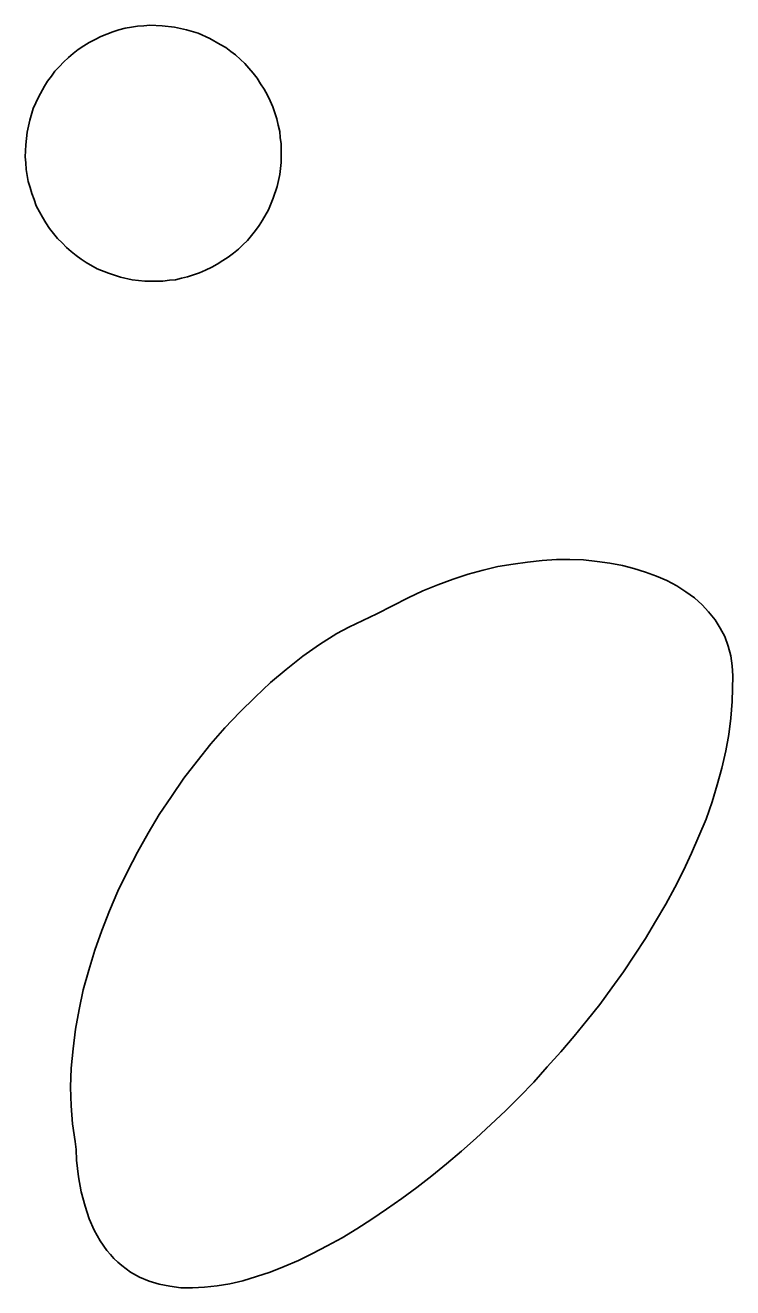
# Model space of a CAD drawing. Header units: centimetres. Extents: x -71 to 43, y 6 to 54.
# Drawn here: x -58.99 to -55.48, y 22.12 to 28.38 of the extents above; entities that cross this region are included whole.
import ezdxf

# ---------------------------------------------------------------- set-up
doc = ezdxf.new("R2010")
doc.units = ezdxf.units.CM
doc.header["$MEASUREMENT"] = 0
doc.layers.add('Camada 1', color=7, linetype='Continuous')

msp = doc.modelspace()

# ---------------------------------------------------------------- linework, layer by layer
at = {"layer": 'Camada 1', "color": 240, "lineweight": 35}
for points, knots in [([(-58.66883, 28.29271), (-58.66883, 28.29271), (-58.63883, 28.30771), (-58.63883, 28.30771), (-58.63883, 28.30771), (-58.63883, 28.30771), (-58.61133, 28.32271), (-58.61133, 28.32271), (-58.61133, 28.32271), (-58.61133, 28.32271), (-58.55133, 28.34521), (-58.55133, 28.34521), (-58.55133, 28.34521), (-58.55133, 28.34521), (-58.52133, 28.35521), (-58.52133, 28.35521), (-58.52133, 28.35521), (-58.52133, 28.35521), (-58.49133, 28.36271), (-58.49133, 28.36271), (-58.49133, 28.36271), (-58.49133, 28.36271), (-58.45883, 28.36772), (-58.45883, 28.36772), (-58.45883, 28.36772), (-58.45883, 28.36772), (-58.42883, 28.37271), (-58.42883, 28.37271), (-58.42883, 28.37271), (-58.42883, 28.37271), (-58.39883, 28.37521), (-58.39883, 28.37521), (-58.39883, 28.37521), (-58.39883, 28.37521), (-58.36883, 28.37772), (-58.36883, 28.37772), (-58.36883, 28.37772), (-58.36883, 28.37772), (-58.30633, 28.37521), (-58.30633, 28.37521), (-58.30633, 28.37521), (-58.30633, 28.37521), (-58.24633, 28.36772), (-58.24633, 28.36772), (-58.24633, 28.36772), (-58.24633, 28.36772), (-58.18633, 28.35521), (-58.18633, 28.35521), (-58.18633, 28.35521), (-58.18633, 28.35521), (-58.12883, 28.33772), (-58.12883, 28.33772), (-58.12883, 28.33772), (-58.12883, 28.33772), (-58.07133, 28.31271), (-58.07133, 28.31271), (-58.07133, 28.31271), (-58.07133, 28.31271), (-58.01883, 28.28271), (-58.01883, 28.28271), (-58.01883, 28.28271), (-58.01883, 28.28271), (-57.99133, 28.26771), (-57.99133, 28.26771), (-57.99133, 28.26771), (-57.99133, 28.26771), (-57.96633, 28.24771), (-57.96633, 28.24771), (-57.96633, 28.24771), (-57.96633, 28.24771), (-57.94383, 28.23022), (-57.94383, 28.23022), (-57.94383, 28.23022), (-57.94383, 28.23022), (-57.91883, 28.20771), (-57.91883, 28.20771), (-57.91883, 28.20771), (-57.91883, 28.20771), (-57.89633, 28.18771), (-57.89633, 28.18771), (-57.89633, 28.18771), (-57.89633, 28.18771), (-57.87633, 28.16521), (-57.87633, 28.16521), (-57.87633, 28.16521), (-57.87633, 28.16521), (-57.85633, 28.14022), (-57.85633, 28.14022), (-57.85633, 28.14022), (-57.85633, 28.14022), (-57.83633, 28.11521), (-57.83633, 28.11521), (-57.83633, 28.11521), (-57.83633, 28.11521), (-57.81883, 28.08771), (-57.81883, 28.08771), (-57.81883, 28.08771), (-57.81883, 28.08771), (-57.80133, 28.06022), (-57.80133, 28.06022), (-57.80133, 28.06022), (-57.80133, 28.06022), (-57.78383, 28.03022), (-57.78383, 28.03022), (-57.78383, 28.03022), (-57.78383, 28.03022), (-57.77133, 28.00272), (-57.77133, 28.00272), (-57.77133, 28.00272), (-57.77133, 28.00272), (-57.75883, 27.97272), (-57.75883, 27.97272), (-57.75883, 27.97272), (-57.75883, 27.97272), (-57.74883, 27.94272), (-57.74883, 27.94272), (-57.74883, 27.94272), (-57.74883, 27.94272), (-57.73883, 27.91272), (-57.73883, 27.91272), (-57.73883, 27.91272), (-57.73883, 27.91272), (-57.73133, 27.88272), (-57.73133, 27.88272), (-57.73133, 27.88272), (-57.73133, 27.88272), (-57.72383, 27.85021), (-57.72383, 27.85021), (-57.72383, 27.85021), (-57.72383, 27.85021), (-57.72133, 27.82021), (-57.72133, 27.82021), (-57.72133, 27.82021), (-57.72133, 27.82021), (-57.71633, 27.79021), (-57.71633, 27.79021), (-57.71633, 27.79021), (-57.71633, 27.79021), (-57.71633, 27.76021), (-57.71633, 27.76021), (-57.71633, 27.76021), (-57.71633, 27.76021), (-57.71633, 27.69771), (-57.71633, 27.69771), (-57.71633, 27.69771), (-57.71633, 27.69771), (-57.72383, 27.63771), (-57.72383, 27.63771), (-57.72383, 27.63771), (-57.72383, 27.63771), (-57.73633, 27.57772), (-57.73633, 27.57772), (-57.73633, 27.57772), (-57.73633, 27.57772), (-57.75633, 27.52021), (-57.75633, 27.52021), (-57.75633, 27.52021), (-57.75633, 27.52021), (-57.77883, 27.46271), (-57.77883, 27.46271), (-57.77883, 27.46271), (-57.77883, 27.46271), (-57.80883, 27.41021), (-57.80883, 27.41021), (-57.80883, 27.41021), (-57.80883, 27.41021), (-57.82633, 27.38522), (-57.82633, 27.38522), (-57.82633, 27.38522), (-57.82633, 27.38522), (-57.84383, 27.36021), (-57.84383, 27.36021), (-57.84383, 27.36021), (-57.84383, 27.36021), (-57.86383, 27.33521), (-57.86383, 27.33521), (-57.86383, 27.33521), (-57.86383, 27.33521), (-57.88383, 27.31022), (-57.88383, 27.31022), (-57.88383, 27.31022), (-57.88383, 27.31022), (-57.90633, 27.28772), (-57.90633, 27.28772), (-57.90633, 27.28772), (-57.90633, 27.28772), (-57.92883, 27.26772), (-57.92883, 27.26772), (-57.92883, 27.26772), (-57.92883, 27.26772), (-57.95383, 27.24772), (-57.95383, 27.24772), (-57.95383, 27.24772), (-57.95383, 27.24772), (-57.97883, 27.22772), (-57.97883, 27.22772), (-57.97883, 27.22772), (-57.97883, 27.22772), (-58.00633, 27.21022), (-58.00633, 27.21022), (-58.00633, 27.21022), (-58.00633, 27.21022), (-58.03383, 27.19271), (-58.03383, 27.19271), (-58.03383, 27.19271), (-58.03383, 27.19271), (-58.06133, 27.17772), (-58.06133, 27.17772), (-58.06133, 27.17772), (-58.06133, 27.17772), (-58.09133, 27.16271), (-58.09133, 27.16271), (-58.09133, 27.16271), (-58.09133, 27.16271), (-58.12133, 27.15022), (-58.12133, 27.15022), (-58.12133, 27.15022), (-58.12133, 27.15022), (-58.15133, 27.14022), (-58.15133, 27.14022), (-58.15133, 27.14022), (-58.15133, 27.14022), (-58.18133, 27.13022), (-58.18133, 27.13022), (-58.18133, 27.13022), (-58.18133, 27.13022), (-58.21133, 27.12271), (-58.21133, 27.12271), (-58.21133, 27.12271), (-58.21133, 27.12271), (-58.24133, 27.11521), (-58.24133, 27.11521), (-58.24133, 27.11521), (-58.24133, 27.11521), (-58.27133, 27.11271), (-58.27133, 27.11271), (-58.27133, 27.11271), (-58.27133, 27.11271), (-58.30383, 27.10772), (-58.30383, 27.10772), (-58.30383, 27.10772), (-58.30383, 27.10772), (-58.33383, 27.10772), (-58.33383, 27.10772), (-58.33383, 27.10772), (-58.33383, 27.10772), (-58.39383, 27.10772), (-58.39383, 27.10772), (-58.39383, 27.10772), (-58.39383, 27.10772), (-58.45633, 27.11521), (-58.45633, 27.11521), (-58.45633, 27.11521), (-58.45633, 27.11521), (-58.51383, 27.12772), (-58.51383, 27.12772), (-58.51383, 27.12772), (-58.51383, 27.12772), (-58.57383, 27.14772), (-58.57383, 27.14772), (-58.57383, 27.14772), (-58.57383, 27.14772), (-58.62883, 27.17022), (-58.62883, 27.17022), (-58.62883, 27.17022), (-58.62883, 27.17022), (-58.68383, 27.20022), (-58.68383, 27.20022), (-58.68383, 27.20022), (-58.68383, 27.20022), (-58.70883, 27.21772), (-58.70883, 27.21772), (-58.70883, 27.21772), (-58.70883, 27.21772), (-58.73383, 27.23521), (-58.73383, 27.23521), (-58.73383, 27.23521), (-58.73383, 27.23521), (-58.75883, 27.25521), (-58.75883, 27.25521), (-58.75883, 27.25521), (-58.75883, 27.25521), (-58.78133, 27.27521), (-58.78133, 27.27521), (-58.78133, 27.27521), (-58.78133, 27.27521), (-58.80383, 27.29772), (-58.80383, 27.29772), (-58.80383, 27.29772), (-58.80383, 27.29772), (-58.82633, 27.32021), (-58.82633, 27.32021), (-58.82633, 27.32021), (-58.82633, 27.32021), (-58.84633, 27.34521), (-58.84633, 27.34521), (-58.84633, 27.34521), (-58.84633, 27.34521), (-58.86633, 27.37021), (-58.86633, 27.37021), (-58.86633, 27.37021), (-58.86633, 27.37021), (-58.88383, 27.39772), (-58.88383, 27.39772), (-58.88383, 27.39772), (-58.88383, 27.39772), (-58.90133, 27.42522), (-58.90133, 27.42522), (-58.90133, 27.42522), (-58.90133, 27.42522), (-58.91633, 27.45271), (-58.91633, 27.45271), (-58.91633, 27.45271), (-58.91633, 27.45271), (-58.93133, 27.48271), (-58.93133, 27.48271), (-58.93133, 27.48271), (-58.93133, 27.48271), (-58.94133, 27.51271), (-58.94133, 27.51271), (-58.94133, 27.51271), (-58.94133, 27.51271), (-58.95383, 27.54271), (-58.95383, 27.54271), (-58.95383, 27.54271), (-58.95383, 27.54271), (-58.96133, 27.57271), (-58.96133, 27.57271), (-58.96133, 27.57271), (-58.96133, 27.57271), (-58.97133, 27.60271), (-58.97133, 27.60271), (-58.97133, 27.60271), (-58.97133, 27.60271), (-58.97633, 27.63271), (-58.97633, 27.63271), (-58.97633, 27.63271), (-58.97633, 27.63271), (-58.98133, 27.66271), (-58.98133, 27.66271), (-58.98133, 27.66271), (-58.98133, 27.66271), (-58.98383, 27.69522), (-58.98383, 27.69522), (-58.98383, 27.69522), (-58.98383, 27.69522), (-58.98633, 27.72522), (-58.98633, 27.72522), (-58.98633, 27.72522), (-58.98633, 27.72522), (-58.98383, 27.78522), (-58.98383, 27.78522), (-58.98383, 27.78522), (-58.98383, 27.78522), (-58.97633, 27.84771), (-58.97633, 27.84771), (-58.97633, 27.84771), (-58.97633, 27.84771), (-58.96383, 27.90771), (-58.96383, 27.90771), (-58.96383, 27.90771), (-58.96383, 27.90771), (-58.94633, 27.96521), (-58.94633, 27.96521), (-58.94633, 27.96521), (-58.94633, 27.96521), (-58.92133, 28.02022), (-58.92133, 28.02022), (-58.92133, 28.02022), (-58.92133, 28.02022), (-58.89133, 28.07521), (-58.89133, 28.07521), (-58.89133, 28.07521), (-58.89133, 28.07521), (-58.87633, 28.10022), (-58.87633, 28.10022), (-58.87633, 28.10022), (-58.87633, 28.10022), (-58.85633, 28.12521), (-58.85633, 28.12521), (-58.85633, 28.12521), (-58.85633, 28.12521), (-58.83883, 28.15022), (-58.83883, 28.15022), (-58.83883, 28.15022), (-58.83883, 28.15022), (-58.81633, 28.17272), (-58.81633, 28.17272), (-58.81633, 28.17272), (-58.81633, 28.17272), (-58.79633, 28.19521), (-58.79633, 28.19521), (-58.79633, 28.19521), (-58.79633, 28.19521), (-58.77133, 28.21771), (-58.77133, 28.21771), (-58.77133, 28.21771), (-58.77133, 28.21771), (-58.74883, 28.23771), (-58.74883, 28.23771), (-58.74883, 28.23771), (-58.74883, 28.23771), (-58.72383, 28.25771), (-58.72383, 28.25771), (-58.72383, 28.25771), (-58.72383, 28.25771), (-58.69633, 28.27521), (-58.69633, 28.27521), (-58.69633, 28.27521), (-58.69633, 28.27521), (-58.66883, 28.29271), (-58.66883, 28.29271)], [0, 0, 0, 0, 0.0096154, 0.0096154, 0.0096154, 0.0096154, 0.0192308, 0.0192308, 0.0192308, 0.0192308, 0.0288462, 0.0288462, 0.0288462, 0.0288462, 0.0384615, 0.0384615, 0.0384615, 0.0384615, 0.0480769, 0.0480769, 0.0480769, 0.0480769, 0.0576923, 0.0576923, 0.0576923, 0.0576923, 0.0673077, 0.0673077, 0.0673077, 0.0673077, 0.0769231, 0.0769231, 0.0769231, 0.0769231, 0.0865385, 0.0865385, 0.0865385, 0.0865385, 0.0961538, 0.0961538, 0.0961538, 0.0961538, 0.1057692, 0.1057692, 0.1057692, 0.1057692, 0.1153846, 0.1153846, 0.1153846, 0.1153846, 0.125, 0.125, 0.125, 0.125, 0.1346154, 0.1346154, 0.1346154, 0.1346154, 0.1442308, 0.1442308, 0.1442308, 0.1442308, 0.1538462, 0.1538462, 0.1538462, 0.1538462, 0.1634615, 0.1634615, 0.1634615, 0.1634615, 0.1730769, 0.1730769, 0.1730769, 0.1730769, 0.1826923, 0.1826923, 0.1826923, 0.1826923, 0.1923077, 0.1923077, 0.1923077, 0.1923077, 0.2019231, 0.2019231, 0.2019231, 0.2019231, 0.2115385, 0.2115385, 0.2115385, 0.2115385, 0.2211538, 0.2211538, 0.2211538, 0.2211538, 0.2307692, 0.2307692, 0.2307692, 0.2307692, 0.2403846, 0.2403846, 0.2403846, 0.2403846, 0.25, 0.25, 0.25, 0.25, 0.2596154, 0.2596154, 0.2596154, 0.2596154, 0.2692308, 0.2692308, 0.2692308, 0.2692308, 0.2788462, 0.2788462, 0.2788462, 0.2788462, 0.2884615, 0.2884615, 0.2884615, 0.2884615, 0.2980769, 0.2980769, 0.2980769, 0.2980769, 0.3076923, 0.3076923, 0.3076923, 0.3076923, 0.3173077, 0.3173077, 0.3173077, 0.3173077, 0.3269231, 0.3269231, 0.3269231, 0.3269231, 0.3365385, 0.3365385, 0.3365385, 0.3365385, 0.3461538, 0.3461538, 0.3461538, 0.3461538, 0.3557692, 0.3557692, 0.3557692, 0.3557692, 0.3653846, 0.3653846, 0.3653846, 0.3653846, 0.375, 0.375, 0.375, 0.375, 0.3846154, 0.3846154, 0.3846154, 0.3846154, 0.3942308, 0.3942308, 0.3942308, 0.3942308, 0.4038462, 0.4038462, 0.4038462, 0.4038462, 0.4134615, 0.4134615, 0.4134615, 0.4134615, 0.4230769, 0.4230769, 0.4230769, 0.4230769, 0.4326923, 0.4326923, 0.4326923, 0.4326923, 0.4423077, 0.4423077, 0.4423077, 0.4423077, 0.4519231, 0.4519231, 0.4519231, 0.4519231, 0.4615385, 0.4615385, 0.4615385, 0.4615385, 0.4711538, 0.4711538, 0.4711538, 0.4711538, 0.4807692, 0.4807692, 0.4807692, 0.4807692, 0.4903846, 0.4903846, 0.4903846, 0.4903846, 0.5, 0.5, 0.5, 0.5, 0.5096154, 0.5096154, 0.5096154, 0.5096154, 0.5192308, 0.5192308, 0.5192308, 0.5192308, 0.5288462, 0.5288462, 0.5288462, 0.5288462, 0.5384615, 0.5384615, 0.5384615, 0.5384615, 0.5480769, 0.5480769, 0.5480769, 0.5480769, 0.5576923, 0.5576923, 0.5576923, 0.5576923, 0.5673077, 0.5673077, 0.5673077, 0.5673077, 0.5769231, 0.5769231, 0.5769231, 0.5769231, 0.5865385, 0.5865385, 0.5865385, 0.5865385, 0.5961538, 0.5961538, 0.5961538, 0.5961538, 0.6057692, 0.6057692, 0.6057692, 0.6057692, 0.6153846, 0.6153846, 0.6153846, 0.6153846, 0.625, 0.625, 0.625, 0.625, 0.6346154, 0.6346154, 0.6346154, 0.6346154, 0.6442308, 0.6442308, 0.6442308, 0.6442308, 0.6538462, 0.6538462, 0.6538462, 0.6538462, 0.6634615, 0.6634615, 0.6634615, 0.6634615, 0.6730769, 0.6730769, 0.6730769, 0.6730769, 0.6826923, 0.6826923, 0.6826923, 0.6826923, 0.6923077, 0.6923077, 0.6923077, 0.6923077, 0.7019231, 0.7019231, 0.7019231, 0.7019231, 0.7115385, 0.7115385, 0.7115385, 0.7115385, 0.7211538, 0.7211538, 0.7211538, 0.7211538, 0.7307692, 0.7307692, 0.7307692, 0.7307692, 0.7403846, 0.7403846, 0.7403846, 0.7403846, 0.75, 0.75, 0.75, 0.75, 0.7596154, 0.7596154, 0.7596154, 0.7596154, 0.7692308, 0.7692308, 0.7692308, 0.7692308, 0.7788462, 0.7788462, 0.7788462, 0.7788462, 0.7884615, 0.7884615, 0.7884615, 0.7884615, 0.7980769, 0.7980769, 0.7980769, 0.7980769, 0.8076923, 0.8076923, 0.8076923, 0.8076923, 0.8173077, 0.8173077, 0.8173077, 0.8173077, 0.8269231, 0.8269231, 0.8269231, 0.8269231, 0.8365385, 0.8365385, 0.8365385, 0.8365385, 0.8461538, 0.8461538, 0.8461538, 0.8461538, 0.8557692, 0.8557692, 0.8557692, 0.8557692, 0.8653846, 0.8653846, 0.8653846, 0.8653846, 0.875, 0.875, 0.875, 0.875, 0.8846154, 0.8846154, 0.8846154, 0.8846154, 0.8942308, 0.8942308, 0.8942308, 0.8942308, 0.9038462, 0.9038462, 0.9038462, 0.9038462, 0.9134615, 0.9134615, 0.9134615, 0.9134615, 0.9230769, 0.9230769, 0.9230769, 0.9230769, 0.9326923, 0.9326923, 0.9326923, 0.9326923, 0.9423077, 0.9423077, 0.9423077, 0.9423077, 0.9519231, 0.9519231, 0.9519231, 0.9519231, 0.9615385, 0.9615385, 0.9615385, 0.9615385, 0.9711538, 0.9711538, 0.9711538, 0.9711538, 0.9807692, 0.9807692, 0.9807692, 0.9807692, 1, 1, 1, 1]), ([(-55.47633, 25.15021), (-55.47633, 25.15021), (-55.47883, 25.02271), (-55.47883, 25.02271), (-55.47883, 25.02271), (-55.47883, 25.02271), (-55.48633, 24.94021), (-55.48633, 24.94021), (-55.48633, 24.94021), (-55.48633, 24.94021), (-55.49633, 24.86021), (-55.49633, 24.86021), (-55.49633, 24.86021), (-55.49633, 24.86021), (-55.51133, 24.77772), (-55.51133, 24.77772), (-55.51133, 24.77772), (-55.51133, 24.77772), (-55.53133, 24.69271), (-55.53133, 24.69271), (-55.53133, 24.69271), (-55.53133, 24.69271), (-55.55383, 24.61022), (-55.55383, 24.61022), (-55.55383, 24.61022), (-55.55383, 24.61022), (-55.57883, 24.52521), (-55.57883, 24.52521), (-55.57883, 24.52521), (-55.57883, 24.52521), (-55.60883, 24.44022), (-55.60883, 24.44022), (-55.60883, 24.44022), (-55.60883, 24.44022), (-55.64383, 24.35521), (-55.64383, 24.35521), (-55.64383, 24.35521), (-55.64383, 24.35521), (-55.68133, 24.27022), (-55.68133, 24.27022), (-55.68133, 24.27022), (-55.68133, 24.27022), (-55.72133, 24.18521), (-55.72133, 24.18521), (-55.72133, 24.18521), (-55.72133, 24.18521), (-55.76383, 24.10021), (-55.76383, 24.10021), (-55.76383, 24.10021), (-55.76383, 24.10021), (-55.80883, 24.01771), (-55.80883, 24.01771), (-55.80883, 24.01771), (-55.80883, 24.01771), (-55.85883, 23.93272), (-55.85883, 23.93272), (-55.85883, 23.93272), (-55.85883, 23.93272), (-55.90883, 23.84771), (-55.90883, 23.84771), (-55.90883, 23.84771), (-55.90883, 23.84771), (-55.96383, 23.76522), (-55.96383, 23.76522), (-55.96383, 23.76522), (-55.96383, 23.76522), (-56.01883, 23.68271), (-56.01883, 23.68271), (-56.01883, 23.68271), (-56.01883, 23.68271), (-56.07633, 23.60271), (-56.07633, 23.60271), (-56.07633, 23.60271), (-56.07633, 23.60271), (-56.13633, 23.52021), (-56.13633, 23.52021), (-56.13633, 23.52021), (-56.13633, 23.52021), (-56.19883, 23.44271), (-56.19883, 23.44271), (-56.19883, 23.44271), (-56.19883, 23.44271), (-56.26383, 23.36271), (-56.26383, 23.36271), (-56.26383, 23.36271), (-56.26383, 23.36271), (-56.32883, 23.28521), (-56.32883, 23.28521), (-56.32883, 23.28521), (-56.32883, 23.28521), (-56.39633, 23.21022), (-56.39633, 23.21022), (-56.39633, 23.21022), (-56.39633, 23.21022), (-56.46383, 23.13521), (-56.46383, 23.13521), (-56.46383, 23.13521), (-56.46383, 23.13521), (-56.53383, 23.06272), (-56.53383, 23.06272), (-56.53383, 23.06272), (-56.53383, 23.06272), (-56.60383, 22.99272), (-56.60383, 22.99272), (-56.60383, 22.99272), (-56.60383, 22.99272), (-56.67633, 22.92521), (-56.67633, 22.92521), (-56.67633, 22.92521), (-56.67633, 22.92521), (-56.74883, 22.85771), (-56.74883, 22.85771), (-56.74883, 22.85771), (-56.74883, 22.85771), (-56.82133, 22.79272), (-56.82133, 22.79272), (-56.82133, 22.79272), (-56.82133, 22.79272), (-56.89633, 22.73021), (-56.89633, 22.73021), (-56.89633, 22.73021), (-56.89633, 22.73021), (-56.96883, 22.67021), (-56.96883, 22.67021), (-56.96883, 22.67021), (-56.96883, 22.67021), (-57.04383, 22.61271), (-57.04383, 22.61271), (-57.04383, 22.61271), (-57.04383, 22.61271), (-57.11883, 22.55771), (-57.11883, 22.55771), (-57.11883, 22.55771), (-57.11883, 22.55771), (-57.19383, 22.50522), (-57.19383, 22.50522), (-57.19383, 22.50522), (-57.19383, 22.50522), (-57.26633, 22.45522), (-57.26633, 22.45522), (-57.26633, 22.45522), (-57.26633, 22.45522), (-57.34133, 22.40772), (-57.34133, 22.40772), (-57.34133, 22.40772), (-57.34133, 22.40772), (-57.41383, 22.36271), (-57.41383, 22.36271), (-57.41383, 22.36271), (-57.41383, 22.36271), (-57.48883, 22.32271), (-57.48883, 22.32271), (-57.48883, 22.32271), (-57.48883, 22.32271), (-57.56133, 22.28521), (-57.56133, 22.28521), (-57.56133, 22.28521), (-57.56133, 22.28521), (-57.63133, 22.25021), (-57.63133, 22.25021), (-57.63133, 22.25021), (-57.63133, 22.25021), (-57.70133, 22.22021), (-57.70133, 22.22021), (-57.70133, 22.22021), (-57.70133, 22.22021), (-57.77133, 22.19271), (-57.77133, 22.19271), (-57.77133, 22.19271), (-57.77133, 22.19271), (-57.83883, 22.17022), (-57.83883, 22.17022), (-57.83883, 22.17022), (-57.83883, 22.17022), (-57.90633, 22.15022), (-57.90633, 22.15022), (-57.90633, 22.15022), (-57.90633, 22.15022), (-57.97133, 22.13521), (-57.97133, 22.13521), (-57.97133, 22.13521), (-57.97133, 22.13521), (-58.03383, 22.12521), (-58.03383, 22.12521), (-58.03383, 22.12521), (-58.03383, 22.12521), (-58.09633, 22.11772), (-58.09633, 22.11772), (-58.09633, 22.11772), (-58.09633, 22.11772), (-58.15633, 22.11521), (-58.15633, 22.11521), (-58.15633, 22.11521), (-58.15633, 22.11521), (-58.21383, 22.11521), (-58.21383, 22.11521), (-58.21383, 22.11521), (-58.21383, 22.11521), (-58.26883, 22.12271), (-58.26883, 22.12271), (-58.26883, 22.12271), (-58.26883, 22.12271), (-58.32133, 22.13271), (-58.32133, 22.13271), (-58.32133, 22.13271), (-58.32133, 22.13271), (-58.37133, 22.14772), (-58.37133, 22.14772), (-58.37133, 22.14772), (-58.37133, 22.14772), (-58.41883, 22.16772), (-58.41883, 22.16772), (-58.41883, 22.16772), (-58.41883, 22.16772), (-58.46383, 22.19271), (-58.46383, 22.19271), (-58.46383, 22.19271), (-58.46383, 22.19271), (-58.50633, 22.22521), (-58.50633, 22.22521), (-58.50633, 22.22521), (-58.50633, 22.22521), (-58.52633, 22.24271), (-58.52633, 22.24271), (-58.52633, 22.24271), (-58.52633, 22.24271), (-58.54633, 22.26021), (-58.54633, 22.26021), (-58.54633, 22.26021), (-58.54633, 22.26021), (-58.56383, 22.28021), (-58.56383, 22.28021), (-58.56383, 22.28021), (-58.56383, 22.28021), (-58.58133, 22.30021), (-58.58133, 22.30021), (-58.58133, 22.30021), (-58.58133, 22.30021), (-58.61383, 22.34772), (-58.61383, 22.34772), (-58.61383, 22.34772), (-58.61383, 22.34772), (-58.64383, 22.40021), (-58.64383, 22.40021), (-58.64383, 22.40021), (-58.64383, 22.40021), (-58.66883, 22.45772), (-58.66883, 22.45772), (-58.66883, 22.45772), (-58.66883, 22.45772), (-58.68883, 22.52021), (-58.68883, 22.52021), (-58.68883, 22.52021), (-58.68883, 22.52021), (-58.70883, 22.59021), (-58.70883, 22.59021), (-58.70883, 22.59021), (-58.70883, 22.59021), (-58.72133, 22.66522), (-58.72133, 22.66522), (-58.72133, 22.66522), (-58.72133, 22.66522), (-58.73133, 22.74771), (-58.73133, 22.74771), (-58.73133, 22.74771), (-58.73133, 22.74771), (-58.73383, 22.80021), (-58.73383, 22.80021), (-58.73383, 22.80021), (-58.73383, 22.80021), (-58.73883, 22.84021), (-58.73883, 22.84021), (-58.73883, 22.84021), (-58.73883, 22.84021), (-58.75133, 22.92771), (-58.75133, 22.92771), (-58.75133, 22.92771), (-58.75133, 22.92771), (-58.75883, 23.01771), (-58.75883, 23.01771), (-58.75883, 23.01771), (-58.75883, 23.01771), (-58.76133, 23.11022), (-58.76133, 23.11022), (-58.76133, 23.11022), (-58.76133, 23.11022), (-58.75883, 23.20521), (-58.75883, 23.20521), (-58.75883, 23.20521), (-58.75883, 23.20521), (-58.74883, 23.30022), (-58.74883, 23.30022), (-58.74883, 23.30022), (-58.74883, 23.30022), (-58.73633, 23.39772), (-58.73633, 23.39772), (-58.73633, 23.39772), (-58.73633, 23.39772), (-58.71883, 23.49521), (-58.71883, 23.49521), (-58.71883, 23.49521), (-58.71883, 23.49521), (-58.69883, 23.59271), (-58.69883, 23.59271), (-58.69883, 23.59271), (-58.69883, 23.59271), (-58.67133, 23.69021), (-58.67133, 23.69021), (-58.67133, 23.69021), (-58.67133, 23.69021), (-58.64133, 23.79021), (-58.64133, 23.79021), (-58.64133, 23.79021), (-58.64133, 23.79021), (-58.60633, 23.88771), (-58.60633, 23.88771), (-58.60633, 23.88771), (-58.60633, 23.88771), (-58.56883, 23.98522), (-58.56883, 23.98522), (-58.56883, 23.98522), (-58.56883, 23.98522), (-58.52633, 24.08272), (-58.52633, 24.08272), (-58.52633, 24.08272), (-58.52633, 24.08272), (-58.47883, 24.18021), (-58.47883, 24.18021), (-58.47883, 24.18021), (-58.47883, 24.18021), (-58.42883, 24.27521), (-58.42883, 24.27521), (-58.42883, 24.27521), (-58.42883, 24.27521), (-58.37633, 24.37022), (-58.37633, 24.37022), (-58.37633, 24.37022), (-58.37633, 24.37022), (-58.32133, 24.46271), (-58.32133, 24.46271), (-58.32133, 24.46271), (-58.32133, 24.46271), (-58.26133, 24.55271), (-58.26133, 24.55271), (-58.26133, 24.55271), (-58.26133, 24.55271), (-58.19883, 24.64271), (-58.19883, 24.64271), (-58.19883, 24.64271), (-58.19883, 24.64271), (-58.13383, 24.72772), (-58.13383, 24.72772), (-58.13383, 24.72772), (-58.13383, 24.72772), (-58.06633, 24.81271), (-58.06633, 24.81271), (-58.06633, 24.81271), (-58.06633, 24.81271), (-57.99633, 24.89271), (-57.99633, 24.89271), (-57.99633, 24.89271), (-57.99633, 24.89271), (-57.92133, 24.97021), (-57.92133, 24.97021), (-57.92133, 24.97021), (-57.92133, 24.97021), (-57.84633, 25.04522), (-57.84633, 25.04522), (-57.84633, 25.04522), (-57.84633, 25.04522), (-57.76883, 25.11771), (-57.76883, 25.11771), (-57.76883, 25.11771), (-57.76883, 25.11771), (-57.69133, 25.18272), (-57.69133, 25.18272), (-57.69133, 25.18272), (-57.69133, 25.18272), (-57.60883, 25.24771), (-57.60883, 25.24771), (-57.60883, 25.24771), (-57.60883, 25.24771), (-57.52633, 25.30522), (-57.52633, 25.30522), (-57.52633, 25.30522), (-57.52633, 25.30522), (-57.44133, 25.36021), (-57.44133, 25.36021), (-57.44133, 25.36021), (-57.44133, 25.36021), (-57.38133, 25.39272), (-57.38133, 25.39272), (-57.38133, 25.39272), (-57.38133, 25.39272), (-57.31133, 25.42521), (-57.31133, 25.42521), (-57.31133, 25.42521), (-57.31133, 25.42521), (-57.24133, 25.45771), (-57.24133, 25.45771), (-57.24133, 25.45771), (-57.24133, 25.45771), (-57.08633, 25.53771), (-57.08633, 25.53771), (-57.08633, 25.53771), (-57.08633, 25.53771), (-57.01383, 25.57272), (-57.01383, 25.57272), (-57.01383, 25.57272), (-57.01383, 25.57272), (-56.93883, 25.60272), (-56.93883, 25.60272), (-56.93883, 25.60272), (-56.93883, 25.60272), (-56.86383, 25.63022), (-56.86383, 25.63022), (-56.86383, 25.63022), (-56.86383, 25.63022), (-56.78883, 25.65521), (-56.78883, 25.65521), (-56.78883, 25.65521), (-56.78883, 25.65521), (-56.71383, 25.67521), (-56.71383, 25.67521), (-56.71383, 25.67521), (-56.71383, 25.67521), (-56.64133, 25.69272), (-56.64133, 25.69272), (-56.64133, 25.69272), (-56.64133, 25.69272), (-56.56633, 25.70521), (-56.56633, 25.70521), (-56.56633, 25.70521), (-56.56633, 25.70521), (-56.49383, 25.71521), (-56.49383, 25.71521), (-56.49383, 25.71521), (-56.49383, 25.71521), (-56.42133, 25.72271), (-56.42133, 25.72271), (-56.42133, 25.72271), (-56.42133, 25.72271), (-56.35133, 25.72771), (-56.35133, 25.72771), (-56.35133, 25.72771), (-56.35133, 25.72771), (-56.28383, 25.72771), (-56.28383, 25.72771), (-56.28383, 25.72771), (-56.28383, 25.72771), (-56.21633, 25.72521), (-56.21633, 25.72521), (-56.21633, 25.72521), (-56.21633, 25.72521), (-56.14883, 25.71771), (-56.14883, 25.71771), (-56.14883, 25.71771), (-56.14883, 25.71771), (-56.08633, 25.71022), (-56.08633, 25.71022), (-56.08633, 25.71022), (-56.08633, 25.71022), (-56.02383, 25.69771), (-56.02383, 25.69771), (-56.02383, 25.69771), (-56.02383, 25.69771), (-55.96633, 25.68272), (-55.96633, 25.68272), (-55.96633, 25.68272), (-55.96633, 25.68272), (-55.90883, 25.66521), (-55.90883, 25.66521), (-55.90883, 25.66521), (-55.90883, 25.66521), (-55.85383, 25.64521), (-55.85383, 25.64521), (-55.85383, 25.64521), (-55.85383, 25.64521), (-55.80383, 25.62272), (-55.80383, 25.62272), (-55.80383, 25.62272), (-55.80383, 25.62272), (-55.75383, 25.59771), (-55.75383, 25.59771), (-55.75383, 25.59771), (-55.75383, 25.59771), (-55.70883, 25.56771), (-55.70883, 25.56771), (-55.70883, 25.56771), (-55.70883, 25.56771), (-55.66633, 25.53771), (-55.66633, 25.53771), (-55.66633, 25.53771), (-55.66633, 25.53771), (-55.62883, 25.50272), (-55.62883, 25.50272), (-55.62883, 25.50272), (-55.62883, 25.50272), (-55.59633, 25.46771), (-55.59633, 25.46771), (-55.59633, 25.46771), (-55.59633, 25.46771), (-55.56383, 25.42771), (-55.56383, 25.42771), (-55.56383, 25.42771), (-55.56383, 25.42771), (-55.53883, 25.38771), (-55.53883, 25.38771), (-55.53883, 25.38771), (-55.53883, 25.38771), (-55.51633, 25.34522), (-55.51633, 25.34522), (-55.51633, 25.34522), (-55.51633, 25.34522), (-55.49883, 25.29771), (-55.49883, 25.29771), (-55.49883, 25.29771), (-55.49883, 25.29771), (-55.48633, 25.25021), (-55.48633, 25.25021), (-55.48633, 25.25021), (-55.48633, 25.25021), (-55.47883, 25.20021), (-55.47883, 25.20021), (-55.47883, 25.20021), (-55.47883, 25.20021), (-55.47633, 25.15021), (-55.47633, 25.15021)], [0, 0, 0, 0, 0.0075188, 0.0075188, 0.0075188, 0.0075188, 0.0150376, 0.0150376, 0.0150376, 0.0150376, 0.0225564, 0.0225564, 0.0225564, 0.0225564, 0.0300752, 0.0300752, 0.0300752, 0.0300752, 0.037594, 0.037594, 0.037594, 0.037594, 0.0451128, 0.0451128, 0.0451128, 0.0451128, 0.0526316, 0.0526316, 0.0526316, 0.0526316, 0.0601504, 0.0601504, 0.0601504, 0.0601504, 0.0676692, 0.0676692, 0.0676692, 0.0676692, 0.075188, 0.075188, 0.075188, 0.075188, 0.0827068, 0.0827068, 0.0827068, 0.0827068, 0.0902256, 0.0902256, 0.0902256, 0.0902256, 0.0977444, 0.0977444, 0.0977444, 0.0977444, 0.1052632, 0.1052632, 0.1052632, 0.1052632, 0.112782, 0.112782, 0.112782, 0.112782, 0.1203008, 0.1203008, 0.1203008, 0.1203008, 0.1278195, 0.1278195, 0.1278195, 0.1278195, 0.1353383, 0.1353383, 0.1353383, 0.1353383, 0.1428571, 0.1428571, 0.1428571, 0.1428571, 0.1503759, 0.1503759, 0.1503759, 0.1503759, 0.1578947, 0.1578947, 0.1578947, 0.1578947, 0.1654135, 0.1654135, 0.1654135, 0.1654135, 0.1729323, 0.1729323, 0.1729323, 0.1729323, 0.1804511, 0.1804511, 0.1804511, 0.1804511, 0.1879699, 0.1879699, 0.1879699, 0.1879699, 0.1954887, 0.1954887, 0.1954887, 0.1954887, 0.2030075, 0.2030075, 0.2030075, 0.2030075, 0.2105263, 0.2105263, 0.2105263, 0.2105263, 0.2180451, 0.2180451, 0.2180451, 0.2180451, 0.2255639, 0.2255639, 0.2255639, 0.2255639, 0.2330827, 0.2330827, 0.2330827, 0.2330827, 0.2406015, 0.2406015, 0.2406015, 0.2406015, 0.2481203, 0.2481203, 0.2481203, 0.2481203, 0.2556391, 0.2556391, 0.2556391, 0.2556391, 0.2631579, 0.2631579, 0.2631579, 0.2631579, 0.2706767, 0.2706767, 0.2706767, 0.2706767, 0.2781955, 0.2781955, 0.2781955, 0.2781955, 0.2857143, 0.2857143, 0.2857143, 0.2857143, 0.2932331, 0.2932331, 0.2932331, 0.2932331, 0.3007519, 0.3007519, 0.3007519, 0.3007519, 0.3082707, 0.3082707, 0.3082707, 0.3082707, 0.3157895, 0.3157895, 0.3157895, 0.3157895, 0.3233083, 0.3233083, 0.3233083, 0.3233083, 0.3308271, 0.3308271, 0.3308271, 0.3308271, 0.3383459, 0.3383459, 0.3383459, 0.3383459, 0.3458647, 0.3458647, 0.3458647, 0.3458647, 0.3533835, 0.3533835, 0.3533835, 0.3533835, 0.3609023, 0.3609023, 0.3609023, 0.3609023, 0.3684211, 0.3684211, 0.3684211, 0.3684211, 0.3759398, 0.3759398, 0.3759398, 0.3759398, 0.3834586, 0.3834586, 0.3834586, 0.3834586, 0.3909774, 0.3909774, 0.3909774, 0.3909774, 0.3984962, 0.3984962, 0.3984962, 0.3984962, 0.406015, 0.406015, 0.406015, 0.406015, 0.4135338, 0.4135338, 0.4135338, 0.4135338, 0.4210526, 0.4210526, 0.4210526, 0.4210526, 0.4285714, 0.4285714, 0.4285714, 0.4285714, 0.4360902, 0.4360902, 0.4360902, 0.4360902, 0.443609, 0.443609, 0.443609, 0.443609, 0.4511278, 0.4511278, 0.4511278, 0.4511278, 0.4586466, 0.4586466, 0.4586466, 0.4586466, 0.4661654, 0.4661654, 0.4661654, 0.4661654, 0.4736842, 0.4736842, 0.4736842, 0.4736842, 0.481203, 0.481203, 0.481203, 0.481203, 0.4887218, 0.4887218, 0.4887218, 0.4887218, 0.4962406, 0.4962406, 0.4962406, 0.4962406, 0.5037594, 0.5037594, 0.5037594, 0.5037594, 0.5112782, 0.5112782, 0.5112782, 0.5112782, 0.518797, 0.518797, 0.518797, 0.518797, 0.5263158, 0.5263158, 0.5263158, 0.5263158, 0.5338346, 0.5338346, 0.5338346, 0.5338346, 0.5413534, 0.5413534, 0.5413534, 0.5413534, 0.5488722, 0.5488722, 0.5488722, 0.5488722, 0.556391, 0.556391, 0.556391, 0.556391, 0.5639098, 0.5639098, 0.5639098, 0.5639098, 0.5714286, 0.5714286, 0.5714286, 0.5714286, 0.5789474, 0.5789474, 0.5789474, 0.5789474, 0.5864662, 0.5864662, 0.5864662, 0.5864662, 0.593985, 0.593985, 0.593985, 0.593985, 0.6015038, 0.6015038, 0.6015038, 0.6015038, 0.6090226, 0.6090226, 0.6090226, 0.6090226, 0.6165414, 0.6165414, 0.6165414, 0.6165414, 0.6240602, 0.6240602, 0.6240602, 0.6240602, 0.6315789, 0.6315789, 0.6315789, 0.6315789, 0.6390977, 0.6390977, 0.6390977, 0.6390977, 0.6466165, 0.6466165, 0.6466165, 0.6466165, 0.6541353, 0.6541353, 0.6541353, 0.6541353, 0.6616541, 0.6616541, 0.6616541, 0.6616541, 0.6691729, 0.6691729, 0.6691729, 0.6691729, 0.6766917, 0.6766917, 0.6766917, 0.6766917, 0.6842105, 0.6842105, 0.6842105, 0.6842105, 0.6917293, 0.6917293, 0.6917293, 0.6917293, 0.6992481, 0.6992481, 0.6992481, 0.6992481, 0.7067669, 0.7067669, 0.7067669, 0.7067669, 0.7142857, 0.7142857, 0.7142857, 0.7142857, 0.7218045, 0.7218045, 0.7218045, 0.7218045, 0.7293233, 0.7293233, 0.7293233, 0.7293233, 0.7368421, 0.7368421, 0.7368421, 0.7368421, 0.7443609, 0.7443609, 0.7443609, 0.7443609, 0.7518797, 0.7518797, 0.7518797, 0.7518797, 0.7593985, 0.7593985, 0.7593985, 0.7593985, 0.7669173, 0.7669173, 0.7669173, 0.7669173, 0.7744361, 0.7744361, 0.7744361, 0.7744361, 0.7819549, 0.7819549, 0.7819549, 0.7819549, 0.7894737, 0.7894737, 0.7894737, 0.7894737, 0.7969925, 0.7969925, 0.7969925, 0.7969925, 0.8045113, 0.8045113, 0.8045113, 0.8045113, 0.8120301, 0.8120301, 0.8120301, 0.8120301, 0.8195489, 0.8195489, 0.8195489, 0.8195489, 0.8270677, 0.8270677, 0.8270677, 0.8270677, 0.8345865, 0.8345865, 0.8345865, 0.8345865, 0.8421053, 0.8421053, 0.8421053, 0.8421053, 0.8496241, 0.8496241, 0.8496241, 0.8496241, 0.8571429, 0.8571429, 0.8571429, 0.8571429, 0.8646617, 0.8646617, 0.8646617, 0.8646617, 0.8721805, 0.8721805, 0.8721805, 0.8721805, 0.8796992, 0.8796992, 0.8796992, 0.8796992, 0.887218, 0.887218, 0.887218, 0.887218, 0.8947368, 0.8947368, 0.8947368, 0.8947368, 0.9022556, 0.9022556, 0.9022556, 0.9022556, 0.9097744, 0.9097744, 0.9097744, 0.9097744, 0.9172932, 0.9172932, 0.9172932, 0.9172932, 0.924812, 0.924812, 0.924812, 0.924812, 0.9323308, 0.9323308, 0.9323308, 0.9323308, 0.9398496, 0.9398496, 0.9398496, 0.9398496, 0.9473684, 0.9473684, 0.9473684, 0.9473684, 0.9548872, 0.9548872, 0.9548872, 0.9548872, 0.962406, 0.962406, 0.962406, 0.962406, 0.9699248, 0.9699248, 0.9699248, 0.9699248, 0.9774436, 0.9774436, 0.9774436, 0.9774436, 0.9849624, 0.9849624, 0.9849624, 0.9849624, 1, 1, 1, 1])]:
    msp.add_open_spline(points, degree=3, knots=knots, dxfattribs=at)

doc.saveas('drawing.dxf')
